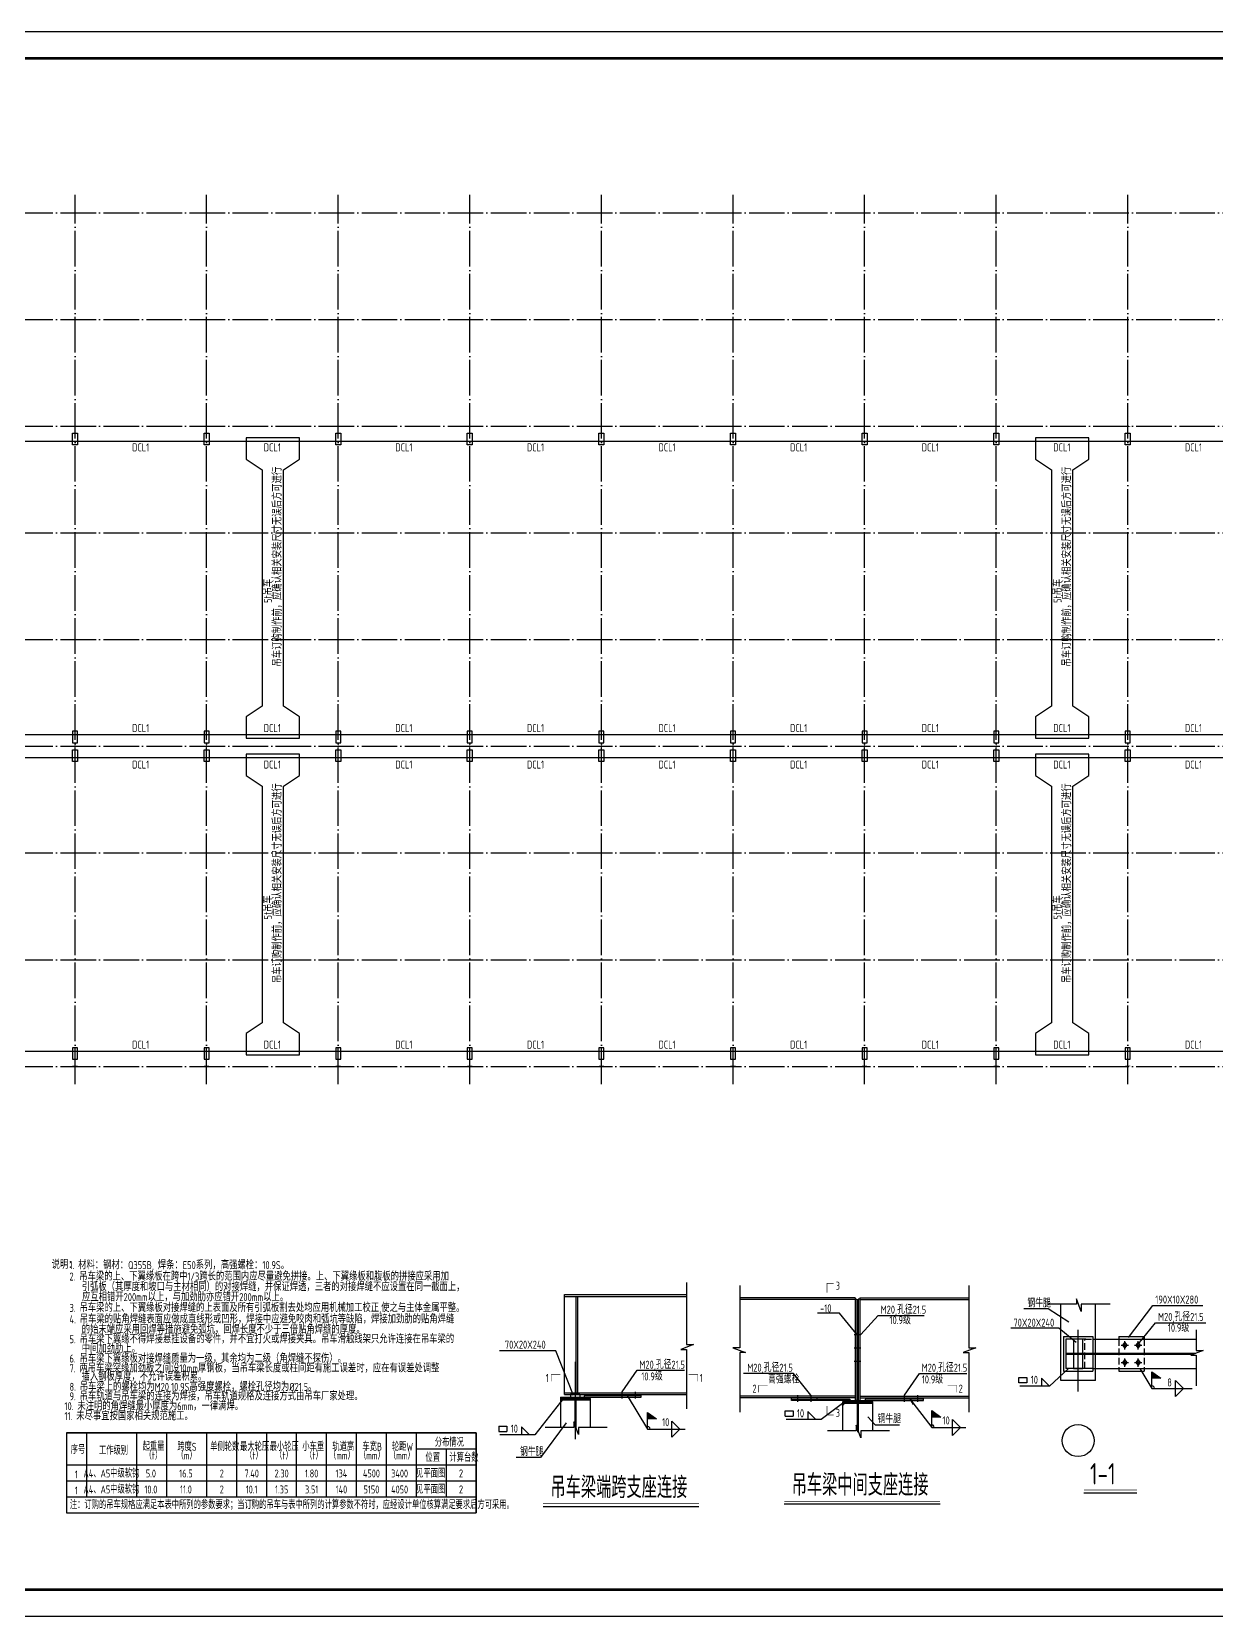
# Model space of a CAD drawing. Extents: x 8844666 to 9156203, y 1662182 to 2655606.
# Drawn here: x 9033552 to 9100167, y 2175256 to 2264356 of the extents above; entities that cross this region are included whole.
import ezdxf
from ezdxf.enums import TextEntityAlignment as Align

# ---------------------------------------------------------------- set-up
doc = ezdxf.new("R2010")
doc.units = 0
doc.header["$LTSCALE"] = 1000
doc.header["$MEASUREMENT"] = 0
for name, pattern in [('8', [38, 30, -3, 2, -3]), ('CONTINOUS', [0]), ('DASH', [0.35, 0.25, -0.1]), ('DOTE', [2.42, 2, -0.2, 0.02, -0.2])]:
    doc.linetypes.add(name, pattern=pattern)
doc.layers.get('0').update_dxf_attribs({"linetype": 'CONTINUOUS'})
for name, color, linetype in [('00-MS', 6, 'CONTINUOUS'), ('1-dcl', 4, 'CONTINUOUS'), ('ADIM', 3, 'CONTINUOUS'), ('AXIS', 3, 'CONTINUOUS'), ('AXIS_TEXT', 7, 'CONTINUOUS'), ('DCL', 6, 'CONTINUOUS'), ('DIM', 3, 'CONTINUOUS'), ('DOTE', 8, 'DOTE'), ('LAYER1', 7, 'CONTINUOUS'), ('PUB_TITLE', 4, 'CONTINUOUS'), ('TEXT', 7, 'CONTINUOUS'), ('THICK', 6, 'CONTINUOUS'), ('THIN', 7, 'CONTINUOUS'), ('柱', 2, 'CONTINUOUS'), ('标注文字', 3, 'CONTINUOUS')]:
    doc.layers.add(name, color=color, linetype=linetype)
doc.styles.add('COMPLEX', font='COMPLEX')
doc.styles.add('hztxt', font='atssdeng.shx', dxfattribs={"width": 0.7, "height": 10, "bigfont": 'atssdchn.shx'})
doc.styles.add('TSSD_REIN', font='atssdeng.shx', dxfattribs={"width": 0.7, "bigfont": 'atssdchn.shx'})

# ---------------------------------------------------------------- blocks, each defined once
blk = doc.blocks.new('3F51G35FHG5GH4')
at = {"layer": 'DIM'}
blk.add_hatch(color=256, dxfattribs=at).paths.add_polyline_path([(6304948, 1862562), (6304948, 1862513), (6305016, 1862513)])
at = {"layer": '00-MS'}
for p, q in [((6304295, 1862666), (6304519, 1862666)), ((6304295, 1862666), (6304295, 1862656)), ((6304297, 1862676), (6304517, 1862676)), ((6304297, 1862676), (6304297, 1862666)), ((6304297, 1862666), (6304517, 1862666)), ((6304442, 1862696), (6304372, 1862696)), ((6304372, 1862696), (6304372, 1862676)), ((6304442, 1862696), (6304442, 1862676)), ((6304474, 1862686), (6304474, 1862676)), ((6304902, 1862686), (6304474, 1862686)), ((6304474, 1862676), (6304902, 1862676)), ((6304517, 1862676), (6304517, 1862666)), ((6304519, 1862666), (6304519, 1862656)), ((6304712, 1862696), (6304712, 1862686)), ((6304902, 1862686), (6304902, 1862696)), ((6304902, 1862676), (6304902, 1862686)), ((6304295, 1862656), (6304519, 1862656)), ((6304295, 1862656), (6304295, 1862449)), ((6304403, 1862656), (6304403, 1862472)), ((6304411, 1862656), (6304411, 1862451)), ((6304519, 1862656), (6304519, 1862449))]:
    blk.add_line(p, q, dxfattribs=at)
at = {"layer": '1-dcl'}
for p, q in [((6304325, 1862696), (6304325, 1863446)), ((6304325, 1863446), (6305241, 1863446)), ((6304325, 1863432), (6305241, 1863432)), ((6304412, 1863432), (6304412, 1862696)), ((6304424, 1863446), (6305241, 1863446)), ((6304424, 1863432), (6304424, 1862696)), ((6304412, 1863201), (6304412, 1862941)), ((6304325, 1862708), (6305241, 1862708)), ((6304325, 1862696), (6305241, 1862696))]:
    blk.add_line(p, q, dxfattribs=at)
at = {"layer": 'AXIS'}
blk.add_line((6304407, 1862941), (6304407, 1862362), dxfattribs=at)
at = {"layer": 'DIM'}
for p, q in [((6304262, 1863025), (6303839, 1863025)), ((6304393, 1862690), (6304262, 1863025)), ((6304759, 1862716), (6304870, 1862878)), ((6304870, 1862878), (6305226, 1862878)), ((6304324, 1862673), (6304104, 1862393)), ((6304324, 1862673), (6304293, 1862634)), ((6304797, 1862689), (6304824, 1862645)), ((6304797, 1862689), (6304948, 1862436)), ((6304948, 1862562), (6305016, 1862513)), ((6304948, 1862436), (6304948, 1862562)), ((6303835, 1862458), (6303895, 1862458)), ((6303835, 1862458), (6303835, 1862418)), ((6303895, 1862458), (6303895, 1862418)), ((6304004, 1862453), (6304004, 1862393)), ((6304064, 1862393), (6304004, 1862453)), ((6304338, 1862484), (6304146, 1862224)), ((6305016, 1862513), (6304948, 1862513)), ((6304948, 1862436), (6305232, 1862436)), ((6305132, 1862376), (6305132, 1862496)), ((6305132, 1862496), (6305192, 1862436)), ((6305192, 1862436), (6305132, 1862376)), ((6303835, 1862418), (6303895, 1862418)), ((6304104, 1862393), (6303842, 1862393)), ((6304146, 1862224), (6303965, 1862224))]:
    blk.add_line(p, q, dxfattribs=at)
blk.add_ellipse((6304948, 1862436), major_axis=(19.4, 0.2), ratio=1, start_param=-0.010916, end_param=2.098629, dxfattribs=at)
at = {"layer": 'LAYER1', "color": 3}
for p, q in [((6305241, 1863537), (6305241, 1863071)), ((6305294, 1863071), (6305199, 1863035)), ((6305199, 1863035), (6305241, 1863035)), ((6305241, 1863071), (6305294, 1863071)), ((6305241, 1863035), (6305241, 1862589)), ((6304396, 1862449), (6304182, 1862449)), ((6304396, 1862491), (6304396, 1862449)), ((6304432, 1862396), (6304396, 1862491)), ((6304432, 1862449), (6304432, 1862396)), ((6304647, 1862449), (6304432, 1862449))]:
    blk.add_line(p, q, dxfattribs=at)
at = {"layer": 'TEXT', "color": 3}
blk.add_line((6304165, 1861858), (6305334, 1861858), dxfattribs=at)
at = {"layer": 'TEXT', "color": 3, "const_width": 5}
blk.add_lwpolyline([(6304165, 1861878), (6305334, 1861878)], dxfattribs=at)
at = {"layer": 'THICK', "linetype": 'Continuous'}
for p, q in [((6304757, 1862716), (6304757, 1862666)), ((6304857, 1862716), (6304857, 1862666))]:
    blk.add_line(p, q, dxfattribs=at)
at = {"layer": 'THIN', "color": 6, "const_width": 4}
for points in [[(6304226, 1862794), (6304226, 1862845), (6304295, 1862845)], [(6305326, 1862794), (6305326, 1862845), (6305257, 1862845)]]:
    blk.add_lwpolyline(points, dxfattribs=at)
at = {"layer": 'TEXT', "style": 'hztxt', "width": 0.75}
for s, height, p in [('70X20X240', 60, (6303879, 1863040)), ('M20,孔径21.5', 60, (6304888, 1862890)), ('10.9级', 60, (6304902, 1862802)), ('钢牛腿', 60, (6303993, 1862236)), ('吊车梁端跨支座连接', 160, (6304221, 1861920))]:
    blk.add_text(s, height=height, dxfattribs=at).set_placement(p)
for p in [(6304197, 1862820), (6305351, 1862820)]:
    blk.add_text('1', height=60, dxfattribs=at).set_placement(p, align=Align.MIDDLE)
for p in [(6303977, 1862440), (6305112, 1862489)]:
    blk.add_text('10', height=60, dxfattribs=at).set_placement(p, align=Align.MIDDLE_RIGHT)
blk = doc.blocks.new('_AXISO')
blk.add_circle((0, 0), 0.5)
at = {"layer": 'AXIS_TEXT', "style": 'COMPLEX', "width": 1.041667}
blk.add_attdef('A', text='', height=0.56, dxfattribs=at).set_placement((-0.25, -0.28), (0.25, -0.28), align=Align.FIT)
blk = doc.blocks.new('A$C59744BDE')
at = {"layer": 'ADIM', "linetype": 'ByBlock'}
for p, q in [((0.75, 1.95), (0, 0.97)), ((0, 0.97), (0.75, 0)), ((1.5, 0.97), (0.75, 1.95)), ((0.75, 0), (1.5, 0.97))]:
    blk.add_line(p, q, dxfattribs=at)
blk = doc.blocks.new('5D5FF5G5FG4')
at = {"layer": 'DIM'}
blk.add_hatch(color=256, dxfattribs=at).paths.add_polyline_path([(6307558, 1862893), (6307558, 1862844), (6307626, 1862844)])
for p, q in [((6307327, 1863093), (6307383, 1863093)), ((6307355, 1863061), (6307355, 1863123)), ((6307427, 1863093), (6307483, 1863093)), ((6307455, 1863061), (6307455, 1863123)), ((6307327, 1862963), (6307383, 1862963)), ((6307355, 1862931), (6307355, 1862993)), ((6307427, 1862963), (6307483, 1862963)), ((6307455, 1862931), (6307455, 1862993))]:
    blk.add_line(p, q)
at = {"layer": '00-MS'}
for p, q in [((6306875, 1862828), (6306875, 1863399)), ((6307135, 1862828), (6307135, 1863399)), ((6306895, 1863158), (6306895, 1862898)), ((6306895, 1863158), (6307115, 1863158)), ((6307115, 1863158), (6307115, 1862898)), ((6307310, 1863158), (6307500, 1863158)), ((6307310, 1863158), (6307310, 1863138)), ((6307500, 1863158), (6307500, 1863138)), ((6307062, 1863138), (6306913, 1863138)), ((6306913, 1863138), (6306913, 1862918)), ((6306913, 1863032), (6307887, 1863032)), ((6306913, 1863024), (6307866, 1863024)), ((6307040, 1863138), (6306970, 1863138)), ((6306970, 1863138), (6306970, 1862918)), ((6307040, 1862918), (6307040, 1863138)), ((6307115, 1863138), (6307891, 1863138)), ((6307062, 1862918), (6306913, 1862918)), ((6306970, 1862918), (6307040, 1862918)), ((6307115, 1862918), (6307891, 1862918)), ((6307310, 1862918), (6307310, 1862898)), ((6307500, 1862918), (6307500, 1862898)), ((6307135, 1862828), (6306875, 1862828)), ((6306895, 1862898), (6307115, 1862898)), ((6307310, 1862898), (6307500, 1862898))]:
    blk.add_line(p, q, dxfattribs=at)
at = {"layer": '00-MS', "linetype": 'DASH', "ltscale": 0.2}
for p, q in [((6307055, 1863138), (6307115, 1863138)), ((6307055, 1862918), (6307055, 1863138)), ((6307310, 1863138), (6307310, 1862918)), ((6307500, 1863138), (6307500, 1862918)), ((6307115, 1862918), (6307055, 1862918))]:
    blk.add_line(p, q, dxfattribs=at)
at = {"layer": 'DIM'}
for p, q in [((6307382, 1863149), (6307566, 1863391)), ((6307566, 1863391), (6307941, 1863391)), ((6306781, 1863364), (6306597, 1863364)), ((6306935, 1863264), (6306781, 1863364)), ((6307456, 1863099), (6307586, 1863261)), ((6307586, 1863261), (6307962, 1863261)), ((6306860, 1863219), (6306500, 1863219)), ((6306990, 1863113), (6306860, 1863219)), ((6307005, 1862746), (6307005, 1863207)), ((6306934, 1862917), (6306790, 1862786)), ((6306934, 1862917), (6306883, 1862871)), ((6307469, 1862917), (6307558, 1862768)), ((6307469, 1862917), (6307495, 1862873)), ((6306561, 1862850), (6306621, 1862850)), ((6306561, 1862811), (6306561, 1862850)), ((6306621, 1862811), (6306561, 1862811)), ((6306790, 1862786), (6306568, 1862786)), ((6306621, 1862850), (6306621, 1862811)), ((6306790, 1862786), (6306730, 1862846)), ((6306730, 1862846), (6306730, 1862786)), ((6307558, 1862893), (6307626, 1862844)), ((6307558, 1862768), (6307558, 1862893)), ((6307626, 1862844), (6307558, 1862844)), ((6307736, 1862828), (6307796, 1862768)), ((6307736, 1862708), (6307736, 1862828)), ((6307558, 1862768), (6307860, 1862768)), ((6307796, 1862768), (6307736, 1862708))]:
    blk.add_line(p, q, dxfattribs=at)
blk.add_ellipse((6307558, 1862768), major_axis=(19.4, 0), ratio=1, start_param=-0.001172, end_param=2.108374, dxfattribs=at)
at = {"layer": 'LAYER1', "color": 3}
for p, q in [((6306994, 1863399), (6306779, 1863399)), ((6306994, 1863441), (6306994, 1863399)), ((6307029, 1863346), (6306994, 1863441)), ((6307029, 1863399), (6307029, 1863346)), ((6307245, 1863399), (6307029, 1863399)), ((6307891, 1863208), (6307891, 1863053)), ((6307944, 1863053), (6307850, 1863018)), ((6307891, 1863053), (6307944, 1863053)), ((6307850, 1863018), (6307891, 1863018)), ((6307891, 1863018), (6307891, 1862787))]:
    blk.add_line(p, q, dxfattribs=at)
at = {"layer": 'TEXT', "color": 3}
blk.add_line((6307049, 1861986), (6307446, 1861986), dxfattribs=at)
at = {"layer": 'TEXT', "color": 3, "const_width": 5}
blk.add_lwpolyline([(6307049, 1862006), (6307446, 1862006)], dxfattribs=at)
at = {"extrusion": (0, 0, -1), "xscale": 19.99799690581858, "yscale": 19.99799689673819, "zscale": -19.99799689905346}
for p in [(-6307370, 1863073), (-6307470, 1863073), (-6307370, 1862943), (-6307470, 1862943)]:
    blk.add_blockref('A$C59744BDE', p, dxfattribs=at)
at = {"layer": 'AXIS', "xscale": 239.9759628726169, "yscale": 239.9759627610911, "zscale": 239.9759627886415}
blk.add_blockref('_AXISO', (6307005, 1862377), dxfattribs=at)
at = {"layer": 'TEXT', "style": 'hztxt', "width": 0.75}
for s, height, p in [('钢牛腿', 60, (6306625, 1863376)), ('190X10X280', 60, (6307584, 1863404)), ('70X20X240', 60, (6306520, 1863231)), ('M20,孔径21.5', 60, (6307605, 1863274)), ('10.9级', 60, (6307678, 1863193)), ('1-1', 160, (6307094, 1862048))]:
    blk.add_text(s, height=height, dxfattribs=at).set_placement(p)
for s, p in [('10', (6306704, 1862833)), ('8', (6307708, 1862813))]:
    blk.add_text(s, height=60, dxfattribs=at).set_placement(p, align=Align.MIDDLE_RIGHT)
blk = doc.blocks.new('321F534G54H')
at = {"layer": 'DIM'}
blk.add_hatch(color=256, dxfattribs=at).paths.add_polyline_path([(6310421, 1862415), (6310421, 1862366), (6310489, 1862366)])
at = {"layer": '00-MS'}
for p, q in [((6309370, 1862502), (6309370, 1862512)), ((6309370, 1862492), (6309370, 1862502)), ((6309370, 1862502), (6309808, 1862502)), ((6309808, 1862492), (6309370, 1862492)), ((6309560, 1862512), (6309560, 1862502)), ((6309753, 1862482), (6309753, 1862472)), ((6309753, 1862482), (6309977, 1862482)), ((6309753, 1862472), (6309753, 1862265)), ((6309753, 1862472), (6309977, 1862472)), ((6309755, 1862492), (6309755, 1862482)), ((6309755, 1862492), (6309975, 1862492)), ((6309755, 1862482), (6309975, 1862482)), ((6309808, 1862502), (6309808, 1862492)), ((6309861, 1862472), (6309861, 1862289)), ((6309869, 1862472), (6309869, 1862267)), ((6309922, 1862502), (6309922, 1862492)), ((6310360, 1862502), (6309922, 1862502)), ((6309922, 1862492), (6310360, 1862492)), ((6309975, 1862492), (6309975, 1862482)), ((6309977, 1862482), (6309977, 1862472)), ((6309977, 1862472), (6309977, 1862265)), ((6310170, 1862512), (6310170, 1862502)), ((6310360, 1862502), (6310360, 1862512)), ((6310360, 1862492), (6310360, 1862502))]:
    blk.add_line(p, q, dxfattribs=at)
at = {"layer": '1-dcl'}
for p, q in [((6309848, 1863262), (6308983, 1863262)), ((6309848, 1863262), (6309231, 1863262)), ((6309848, 1863262), (6309848, 1863248)), ((6309882, 1863262), (6310698, 1863262)), ((6309882, 1863262), (6309882, 1863248)), ((6309882, 1863262), (6310698, 1863262)), ((6309848, 1863248), (6308983, 1863248)), ((6309848, 1863252), (6309860, 1863252)), ((6309848, 1863248), (6309848, 1862492)), ((6309860, 1863252), (6309860, 1862492)), ((6309870, 1863252), (6309870, 1862492)), ((6309882, 1863252), (6309870, 1863252)), ((6309882, 1863248), (6309882, 1862492)), ((6309882, 1863248), (6310698, 1863248)), ((6309870, 1863037), (6309860, 1863037)), ((6309870, 1863037), (6309870, 1862737)), ((6309870, 1862737), (6309860, 1862737)), ((6309848, 1862524), (6308983, 1862524)), ((6309848, 1862512), (6308983, 1862512)), ((6309860, 1862492), (6309848, 1862492)), ((6309870, 1862492), (6309882, 1862492)), ((6309882, 1862524), (6310698, 1862524)), ((6309882, 1862512), (6310698, 1862512))]:
    blk.add_line(p, q, dxfattribs=at)
at = {"layer": 'AXIS'}
blk.add_line((6309865, 1862737), (6309865, 1862255), dxfattribs=at)
at = {"layer": 'DIM'}
for p, q in [((6309729, 1863145), (6309565, 1863145)), ((6309865, 1862982), (6309729, 1863145)), ((6309890, 1862987), (6310020, 1863129)), ((6310020, 1863129), (6310363, 1863129)), ((6309385, 1862694), (6309009, 1862694)), ((6309515, 1862532), (6309385, 1862694)), ((6310216, 1862532), (6310328, 1862694)), ((6310328, 1862694), (6310683, 1862694)), ((6309781, 1862490), (6309591, 1862348)), ((6309781, 1862490), (6309750, 1862450)), ((6310255, 1862505), (6310421, 1862289)), ((6310255, 1862505), (6310281, 1862461)), ((6309322, 1862413), (6309382, 1862413)), ((6309322, 1862373), (6309322, 1862413)), ((6309322, 1862373), (6309382, 1862373)), ((6309591, 1862348), (6309329, 1862348)), ((6309382, 1862413), (6309382, 1862373)), ((6309551, 1862348), (6309491, 1862408)), ((6309491, 1862408), (6309491, 1862348)), ((6309941, 1862368), (6309998, 1862309)), ((6309998, 1862309), (6310179, 1862309)), ((6310421, 1862289), (6310421, 1862415)), ((6310421, 1862415), (6310489, 1862366)), ((6310489, 1862366), (6310421, 1862366)), ((6310576, 1862349), (6310636, 1862289)), ((6310576, 1862229), (6310576, 1862349)), ((6310421, 1862289), (6310676, 1862289)), ((6310636, 1862289), (6310576, 1862229))]:
    blk.add_line(p, q, dxfattribs=at)
blk.add_ellipse((6310421, 1862289), major_axis=(-19.4, 0.2), ratio=1, start_param=3.150412, end_param=5.259958, dxfattribs=at)
at = {"layer": 'LAYER1', "color": 3}
for p, q in [((6308983, 1863353), (6308983, 1862887)), ((6310698, 1863353), (6310698, 1862887)), ((6308929, 1862887), (6309024, 1862852)), ((6308983, 1862887), (6308929, 1862887)), ((6308983, 1862852), (6308983, 1862405)), ((6309024, 1862852), (6308983, 1862852)), ((6310752, 1862887), (6310657, 1862852)), ((6310657, 1862852), (6310698, 1862852)), ((6310698, 1862887), (6310752, 1862887)), ((6310698, 1862852), (6310698, 1862405)), ((6309854, 1862265), (6309639, 1862265)), ((6309854, 1862307), (6309854, 1862265)), ((6309890, 1862212), (6309854, 1862307)), ((6309890, 1862265), (6309890, 1862212)), ((6310105, 1862265), (6309890, 1862265))]:
    blk.add_line(p, q, dxfattribs=at)
at = {"layer": 'TEXT', "color": 3}
blk.add_line((6309315, 1861716), (6310484, 1861716), dxfattribs=at)
at = {"layer": 'TEXT', "color": 3, "const_width": 5}
blk.add_lwpolyline([(6309315, 1861736), (6310484, 1861736)], dxfattribs=at)
at = {"layer": 'THICK', "linetype": 'Continuous'}
for p, q in [((6309840, 1862987), (6309890, 1862987)), ((6309840, 1862887), (6309890, 1862887)), ((6309840, 1862787), (6309890, 1862787)), ((6309415, 1862532), (6309415, 1862482)), ((6309515, 1862532), (6309515, 1862482)), ((6310215, 1862532), (6310215, 1862482)), ((6310315, 1862532), (6310315, 1862482))]:
    blk.add_line(p, q, dxfattribs=at)
at = {"layer": 'THIN', "color": 6, "const_width": 4}
for points in [[(6309685, 1863369), (6309635, 1863369), (6309635, 1863300)], [(6309121, 1862553), (6309121, 1862604), (6309190, 1862604)], [(6310609, 1862553), (6310609, 1862604), (6310540, 1862604)], [(6309685, 1862382), (6309635, 1862382), (6309635, 1862451)]]:
    blk.add_lwpolyline(points, dxfattribs=at)
at = {"layer": 'TEXT', "style": 'hztxt', "width": 0.75}
for s, p in [('3', (6309717, 1863352)), ('2', (6309092, 1862580)), ('3', (6309717, 1862399))]:
    blk.add_text(s, height=60, dxfattribs=at).set_placement(p, align=Align.MIDDLE)
for s, height, p in [('-10', 60, (6309584, 1863152)), ('M20,孔径21.5', 60, (6310038, 1863142)), ('10.9级', 60, (6310104, 1863064)), ('M20,孔径21.5', 60, (6309038, 1862707)), ('高强螺栓', 60, (6309194, 1862620)), ('10.9级', 60, (6310346, 1862619)), ('M20,孔径21.5', 60, (6310346, 1862707)), ('钢牛腿', 60, (6310015, 1862322)), ('吊车梁中间支座连接', 160, (6309371, 1861778))]:
    blk.add_text(s, height=height, dxfattribs=at).set_placement(p)
blk.add_text('2', height=60, rotation=360, dxfattribs=at).set_placement((6310638, 1862580), align=Align.MIDDLE)
for p in [(6309464, 1862395), (6310556, 1862342)]:
    blk.add_text('10', height=60, dxfattribs=at).set_placement(p, align=Align.MIDDLE_RIGHT)

msp = doc.modelspace()

# ---------------------------------------------------------------- hatches: boundary and pattern name
at = {"layer": '柱'}
for points in [[(9036129.3, 2241777.3), (9035849.3, 2241777.3), (9035849.3, 2241809.3), (9035977.3, 2241809.3), (9035977.3, 2242145.3), (9035849.3, 2242145.3), (9035849.3, 2242177.3), (9036129.3, 2242177.3), (9036129.3, 2242145.3), (9036001.3, 2242145.3), (9036001.3, 2241809.3), (9036129.3, 2241809.3)], [(9043529.3, 2241777.3), (9043249.3, 2241777.3), (9043249.3, 2241809.3), (9043377.3, 2241809.3), (9043377.3, 2242145.3), (9043249.3, 2242145.3), (9043249.3, 2242177.3), (9043529.3, 2242177.3), (9043529.3, 2242145.3), (9043401.3, 2242145.3), (9043401.3, 2241809.3), (9043529.3, 2241809.3)], [(9050929.3, 2241777.3), (9050649.3, 2241777.3), (9050649.3, 2241809.3), (9050777.3, 2241809.3), (9050777.3, 2242145.3), (9050649.3, 2242145.3), (9050649.3, 2242177.3), (9050929.3, 2242177.3), (9050929.3, 2242145.3), (9050801.3, 2242145.3), (9050801.3, 2241809.3), (9050929.3, 2241809.3)], [(9058329.3, 2241777.3), (9058049.3, 2241777.3), (9058049.3, 2241809.3), (9058177.3, 2241809.3), (9058177.3, 2242145.3), (9058049.3, 2242145.3), (9058049.3, 2242177.3), (9058329.3, 2242177.3), (9058329.3, 2242145.3), (9058201.3, 2242145.3), (9058201.3, 2241809.3), (9058329.3, 2241809.3)], [(9065729.3, 2241777.3), (9065449.3, 2241777.3), (9065449.3, 2241809.3), (9065577.3, 2241809.3), (9065577.3, 2242145.3), (9065449.3, 2242145.3), (9065449.3, 2242177.3), (9065729.3, 2242177.3), (9065729.3, 2242145.3), (9065601.3, 2242145.3), (9065601.3, 2241809.3), (9065729.3, 2241809.3)], [(9073129.3, 2241777.3), (9072849.3, 2241777.3), (9072849.3, 2241809.3), (9072977.3, 2241809.3), (9072977.3, 2242145.3), (9072849.3, 2242145.3), (9072849.3, 2242177.3), (9073129.3, 2242177.3), (9073129.3, 2242145.3), (9073001.3, 2242145.3), (9073001.3, 2241809.3), (9073129.3, 2241809.3)], [(9080529.3, 2241777.3), (9080249.3, 2241777.3), (9080249.3, 2241809.3), (9080377.3, 2241809.3), (9080377.3, 2242145.3), (9080249.3, 2242145.3), (9080249.3, 2242177.3), (9080529.3, 2242177.3), (9080529.3, 2242145.3), (9080401.3, 2242145.3), (9080401.3, 2241809.3), (9080529.3, 2241809.3)], [(9087929.3, 2241777.3), (9087649.3, 2241777.3), (9087649.3, 2241809.3), (9087777.3, 2241809.3), (9087777.3, 2242145.3), (9087649.3, 2242145.3), (9087649.3, 2242177.3), (9087929.3, 2242177.3), (9087929.3, 2242145.3), (9087801.3, 2242145.3), (9087801.3, 2241809.3), (9087929.3, 2241809.3)], [(9095329.3, 2241777.3), (9095049.3, 2241777.3), (9095049.3, 2241809.3), (9095177.3, 2241809.3), (9095177.3, 2242145.3), (9095049.3, 2242145.3), (9095049.3, 2242177.3), (9095329.3, 2242177.3), (9095329.3, 2242145.3), (9095201.3, 2242145.3), (9095201.3, 2241809.3), (9095329.3, 2241809.3)], [(9036129.3, 2223977.3), (9035849.3, 2223977.3), (9035849.3, 2224009.3), (9035977.3, 2224009.3), (9035977.3, 2224345.3), (9035849.3, 2224345.3), (9035849.3, 2224377.3), (9036129.3, 2224377.3), (9036129.3, 2224345.3), (9036001.3, 2224345.3), (9036001.3, 2224009.3), (9036129.3, 2224009.3)], [(9043529.3, 2223977.3), (9043249.3, 2223977.3), (9043249.3, 2224009.3), (9043377.3, 2224009.3), (9043377.3, 2224345.3), (9043249.3, 2224345.3), (9043249.3, 2224377.3), (9043529.3, 2224377.3), (9043529.3, 2224345.3), (9043401.3, 2224345.3), (9043401.3, 2224009.3), (9043529.3, 2224009.3)], [(9050929.3, 2223977.3), (9050649.3, 2223977.3), (9050649.3, 2224009.3), (9050777.3, 2224009.3), (9050777.3, 2224345.3), (9050649.3, 2224345.3), (9050649.3, 2224377.3), (9050929.3, 2224377.3), (9050929.3, 2224345.3), (9050801.3, 2224345.3), (9050801.3, 2224009.3), (9050929.3, 2224009.3)], [(9058329.3, 2223977.3), (9058049.3, 2223977.3), (9058049.3, 2224009.3), (9058177.3, 2224009.3), (9058177.3, 2224345.3), (9058049.3, 2224345.3), (9058049.3, 2224377.3), (9058329.3, 2224377.3), (9058329.3, 2224345.3), (9058201.3, 2224345.3), (9058201.3, 2224009.3), (9058329.3, 2224009.3)], [(9065729.3, 2223977.3), (9065449.3, 2223977.3), (9065449.3, 2224009.3), (9065577.3, 2224009.3), (9065577.3, 2224345.3), (9065449.3, 2224345.3), (9065449.3, 2224377.3), (9065729.3, 2224377.3), (9065729.3, 2224345.3), (9065601.3, 2224345.3), (9065601.3, 2224009.3), (9065729.3, 2224009.3)], [(9073129.3, 2223977.3), (9072849.3, 2223977.3), (9072849.3, 2224009.3), (9072977.3, 2224009.3), (9072977.3, 2224345.3), (9072849.3, 2224345.3), (9072849.3, 2224377.3), (9073129.3, 2224377.3), (9073129.3, 2224345.3), (9073001.3, 2224345.3), (9073001.3, 2224009.3), (9073129.3, 2224009.3)], [(9080529.3, 2223977.3), (9080249.3, 2223977.3), (9080249.3, 2224009.3), (9080377.3, 2224009.3), (9080377.3, 2224345.3), (9080249.3, 2224345.3), (9080249.3, 2224377.3), (9080529.3, 2224377.3), (9080529.3, 2224345.3), (9080401.3, 2224345.3), (9080401.3, 2224009.3), (9080529.3, 2224009.3)], [(9087929.3, 2223977.3), (9087649.3, 2223977.3), (9087649.3, 2224009.3), (9087777.3, 2224009.3), (9087777.3, 2224345.3), (9087649.3, 2224345.3), (9087649.3, 2224377.3), (9087929.3, 2224377.3), (9087929.3, 2224345.3), (9087801.3, 2224345.3), (9087801.3, 2224009.3), (9087929.3, 2224009.3)], [(9095329.3, 2223977.3), (9095049.3, 2223977.3), (9095049.3, 2224009.3), (9095177.3, 2224009.3), (9095177.3, 2224345.3), (9095049.3, 2224345.3), (9095049.3, 2224377.3), (9095329.3, 2224377.3), (9095329.3, 2224345.3), (9095201.3, 2224345.3), (9095201.3, 2224009.3), (9095329.3, 2224009.3)], [(9036129.3, 2206177.3), (9035849.3, 2206177.3), (9035849.3, 2206209.3), (9035977.3, 2206209.3), (9035977.3, 2206545.3), (9035849.3, 2206545.3), (9035849.3, 2206577.3), (9036129.3, 2206577.3), (9036129.3, 2206545.3), (9036001.3, 2206545.3), (9036001.3, 2206209.3), (9036129.3, 2206209.3)], [(9043529.3, 2206177.3), (9043249.3, 2206177.3), (9043249.3, 2206209.3), (9043377.3, 2206209.3), (9043377.3, 2206545.3), (9043249.3, 2206545.3), (9043249.3, 2206577.3), (9043529.3, 2206577.3), (9043529.3, 2206545.3), (9043401.3, 2206545.3), (9043401.3, 2206209.3), (9043529.3, 2206209.3)], [(9050929.3, 2206177.3), (9050649.3, 2206177.3), (9050649.3, 2206209.3), (9050777.3, 2206209.3), (9050777.3, 2206545.3), (9050649.3, 2206545.3), (9050649.3, 2206577.3), (9050929.3, 2206577.3), (9050929.3, 2206545.3), (9050801.3, 2206545.3), (9050801.3, 2206209.3), (9050929.3, 2206209.3)], [(9058329.3, 2206177.3), (9058049.3, 2206177.3), (9058049.3, 2206209.3), (9058177.3, 2206209.3), (9058177.3, 2206545.3), (9058049.3, 2206545.3), (9058049.3, 2206577.3), (9058329.3, 2206577.3), (9058329.3, 2206545.3), (9058201.3, 2206545.3), (9058201.3, 2206209.3), (9058329.3, 2206209.3)], [(9065729.3, 2206177.3), (9065449.3, 2206177.3), (9065449.3, 2206209.3), (9065577.3, 2206209.3), (9065577.3, 2206545.3), (9065449.3, 2206545.3), (9065449.3, 2206577.3), (9065729.3, 2206577.3), (9065729.3, 2206545.3), (9065601.3, 2206545.3), (9065601.3, 2206209.3), (9065729.3, 2206209.3)], [(9073129.3, 2206177.3), (9072849.3, 2206177.3), (9072849.3, 2206209.3), (9072977.3, 2206209.3), (9072977.3, 2206545.3), (9072849.3, 2206545.3), (9072849.3, 2206577.3), (9073129.3, 2206577.3), (9073129.3, 2206545.3), (9073001.3, 2206545.3), (9073001.3, 2206209.3), (9073129.3, 2206209.3)], [(9080529.3, 2206177.3), (9080249.3, 2206177.3), (9080249.3, 2206209.3), (9080377.3, 2206209.3), (9080377.3, 2206545.3), (9080249.3, 2206545.3), (9080249.3, 2206577.3), (9080529.3, 2206577.3), (9080529.3, 2206545.3), (9080401.3, 2206545.3), (9080401.3, 2206209.3), (9080529.3, 2206209.3)], [(9087929.3, 2206177.3), (9087649.3, 2206177.3), (9087649.3, 2206209.3), (9087777.3, 2206209.3), (9087777.3, 2206545.3), (9087649.3, 2206545.3), (9087649.3, 2206577.3), (9087929.3, 2206577.3), (9087929.3, 2206545.3), (9087801.3, 2206545.3), (9087801.3, 2206209.3), (9087929.3, 2206209.3)], [(9095329.3, 2206177.3), (9095049.3, 2206177.3), (9095049.3, 2206209.3), (9095177.3, 2206209.3), (9095177.3, 2206545.3), (9095049.3, 2206545.3), (9095049.3, 2206577.3), (9095329.3, 2206577.3), (9095329.3, 2206545.3), (9095201.3, 2206545.3), (9095201.3, 2206209.3), (9095329.3, 2206209.3)]]:
    msp.add_hatch(color=2, dxfattribs=at).paths.add_polyline_path(points)

# ---------------------------------------------------------------- linework, layer by layer
at = {"layer": 'DCL', "ltscale": 0.05}
for points in [[(9035849.3, 2241777.3), (9036129.3, 2241777.3), (9036129.3, 2241127.3), (9035849.3, 2241127.3)], [(9043249.3, 2241777.3), (9043529.3, 2241777.3), (9043529.3, 2241127.3), (9043249.3, 2241127.3)], [(9050649.3, 2241777.3), (9050929.3, 2241777.3), (9050929.3, 2241127.3), (9050649.3, 2241127.3)], [(9058049.3, 2241777.3), (9058329.3, 2241777.3), (9058329.3, 2241127.3), (9058049.3, 2241127.3)], [(9065449.3, 2241777.3), (9065729.3, 2241777.3), (9065729.3, 2241127.3), (9065449.3, 2241127.3)], [(9072849.3, 2241777.3), (9073129.3, 2241777.3), (9073129.3, 2241127.3), (9072849.3, 2241127.3)], [(9080249.3, 2241777.3), (9080529.3, 2241777.3), (9080529.3, 2241127.3), (9080249.3, 2241127.3)], [(9087649.3, 2241777.3), (9087929.3, 2241777.3), (9087929.3, 2241127.3), (9087649.3, 2241127.3)], [(9095049.3, 2241777.3), (9095329.3, 2241777.3), (9095329.3, 2241127.3), (9095049.3, 2241127.3)], [(9047706.4, 2239727.3), (9048606.5, 2240327.3), (9048606.5, 2241527.3), (9045606.4, 2241527.3), (9045606.4, 2240327.3), (9046506.4, 2239727.3), (9046506.4, 2226427.3), (9045606.4, 2225827.3), (9045606.4, 2224627.3), (9048606.5, 2224627.3), (9048606.5, 2225827.3), (9047706.4, 2226427.3)], [(9092106.4, 2239727.3), (9093006.5, 2240327.3), (9093006.5, 2241527.3), (9090006.4, 2241527.3), (9090006.4, 2240327.3), (9090906.4, 2239727.3), (9090906.4, 2226427.3), (9090006.4, 2225827.3), (9090006.4, 2224627.3), (9093006.5, 2224627.3), (9093006.5, 2225827.3), (9092106.4, 2226427.3)], [(9035849.3, 2224377.3), (9036129.3, 2224377.3), (9036129.3, 2225027.3), (9035849.3, 2225027.3)], [(9043249.3, 2224377.3), (9043529.3, 2224377.3), (9043529.3, 2225027.3), (9043249.3, 2225027.3)], [(9050649.3, 2224377.3), (9050929.3, 2224377.3), (9050929.3, 2225027.3), (9050649.3, 2225027.3)], [(9058049.3, 2224377.3), (9058329.3, 2224377.3), (9058329.3, 2225027.3), (9058049.3, 2225027.3)], [(9065449.3, 2224377.3), (9065729.3, 2224377.3), (9065729.3, 2225027.3), (9065449.3, 2225027.3)], [(9072849.3, 2224377.3), (9073129.3, 2224377.3), (9073129.3, 2225027.3), (9072849.3, 2225027.3)], [(9080249.3, 2224377.3), (9080529.3, 2224377.3), (9080529.3, 2225027.3), (9080249.3, 2225027.3)], [(9087649.3, 2224377.3), (9087929.3, 2224377.3), (9087929.3, 2225027.3), (9087649.3, 2225027.3)], [(9095049.3, 2224377.3), (9095329.3, 2224377.3), (9095329.3, 2225027.3), (9095049.3, 2225027.3)], [(9035849.3, 2223977.3), (9036129.3, 2223977.3), (9036129.3, 2223327.3), (9035849.3, 2223327.3)], [(9043249.3, 2223977.3), (9043529.3, 2223977.3), (9043529.3, 2223327.3), (9043249.3, 2223327.3)], [(9050649.3, 2223977.3), (9050929.3, 2223977.3), (9050929.3, 2223327.3), (9050649.3, 2223327.3)], [(9058049.3, 2223977.3), (9058329.3, 2223977.3), (9058329.3, 2223327.3), (9058049.3, 2223327.3)], [(9065449.3, 2223977.3), (9065729.3, 2223977.3), (9065729.3, 2223327.3), (9065449.3, 2223327.3)], [(9072849.3, 2223977.3), (9073129.3, 2223977.3), (9073129.3, 2223327.3), (9072849.3, 2223327.3)], [(9080249.3, 2223977.3), (9080529.3, 2223977.3), (9080529.3, 2223327.3), (9080249.3, 2223327.3)], [(9087649.3, 2223977.3), (9087929.3, 2223977.3), (9087929.3, 2223327.3), (9087649.3, 2223327.3)], [(9095049.3, 2223977.3), (9095329.3, 2223977.3), (9095329.3, 2223327.3), (9095049.3, 2223327.3)], [(9047706.4, 2221927.3), (9048606.5, 2222527.3), (9048606.5, 2223727.3), (9045606.4, 2223727.3), (9045606.4, 2222527.3), (9046506.4, 2221927.3), (9046506.4, 2208627.3), (9045606.4, 2208027.3), (9045606.4, 2206827.3), (9048606.5, 2206827.3), (9048606.5, 2208027.3), (9047706.4, 2208627.3)], [(9092106.4, 2221927.3), (9093006.5, 2222527.3), (9093006.5, 2223727.3), (9090006.4, 2223727.3), (9090006.4, 2222527.3), (9090906.4, 2221927.3), (9090906.4, 2208627.3), (9090006.4, 2208027.3), (9090006.4, 2206827.3), (9093006.5, 2206827.3), (9093006.5, 2208027.3), (9092106.4, 2208627.3)], [(9035849.3, 2206577.3), (9036129.3, 2206577.3), (9036129.3, 2207227.3), (9035849.3, 2207227.3)], [(9043249.3, 2206577.3), (9043529.3, 2206577.3), (9043529.3, 2207227.3), (9043249.3, 2207227.3)], [(9050649.3, 2206577.3), (9050929.3, 2206577.3), (9050929.3, 2207227.3), (9050649.3, 2207227.3)], [(9058049.3, 2206577.3), (9058329.3, 2206577.3), (9058329.3, 2207227.3), (9058049.3, 2207227.3)], [(9065449.3, 2206577.3), (9065729.3, 2206577.3), (9065729.3, 2207227.3), (9065449.3, 2207227.3)], [(9072849.3, 2206577.3), (9073129.3, 2206577.3), (9073129.3, 2207227.3), (9072849.3, 2207227.3)], [(9080249.3, 2206577.3), (9080529.3, 2206577.3), (9080529.3, 2207227.3), (9080249.3, 2207227.3)], [(9087649.3, 2206577.3), (9087929.3, 2206577.3), (9087929.3, 2207227.3), (9087649.3, 2207227.3)], [(9095049.3, 2206577.3), (9095329.3, 2206577.3), (9095329.3, 2207227.3), (9095049.3, 2207227.3)]]:
    msp.add_lwpolyline(points, close=True, dxfattribs=at)
at = {"layer": 'DCL', "linetype": 'DASH', "ltscale": 2, "const_width": 75}
for points in [[(8917589.3, 2241327.3), (9124789.3, 2241327.3)], [(8917589.3, 2224827.3), (9124789.3, 2224827.3)], [(8917589.3, 2223527.3), (9124789.3, 2223527.3)], [(8917589.3, 2207027.3), (9124789.3, 2207027.3)]]:
    msp.add_lwpolyline(points, dxfattribs=at)
at = {"layer": 'DOTE'}
for p, q in [((9035989.3, 2205177.3), (9035989.3, 2255177.3)), ((9043389.3, 2205177.3), (9043389.3, 2255177.3)), ((9050789.3, 2205177.3), (9050789.3, 2255177.3)), ((9058189.3, 2205177.3), (9058189.3, 2255177.3)), ((9065589.3, 2205177.3), (9065589.3, 2255177.3)), ((9072989.3, 2205177.3), (9072989.3, 2255177.3)), ((9080389.3, 2205177.3), (9080389.3, 2255177.3)), ((9087789.3, 2205177.3), (9087789.3, 2255177.3)), ((9095189.3, 2205177.3), (9095189.3, 2255177.3)), ((8916589.3, 2254177.3), (9125789.3, 2254177.3)), ((8916589.3, 2248177.3), (9125789.3, 2248177.3)), ((8916589.3, 2242177.3), (9125789.3, 2242177.3)), ((8916589.3, 2236177.3), (9125789.3, 2236177.3)), ((8916589.3, 2230177.3), (9125789.3, 2230177.3)), ((8916589.3, 2224177.3), (9125789.3, 2224177.3)), ((8916589.3, 2218177.3), (9125789.3, 2218177.3)), ((8916589.3, 2212177.3), (9125789.3, 2212177.3)), ((8916589.3, 2206177.3), (9125789.3, 2206177.3))]:
    msp.add_line(p, q, dxfattribs=at)
at = {"layer": 'PUB_TITLE'}
msp.add_lwpolyline([(8903902.8, 2175256.5), (9156202.8, 2175256.5), (9156202.8, 2264356.5), (8903902.8, 2264356.5)], close=True, dxfattribs=at)
at = {"layer": 'PUB_TITLE', "const_width": 150}
msp.add_lwpolyline([(8907652.8, 2176756.5), (9154702.8, 2176756.5), (9154702.8, 2262856.5), (8907652.8, 2262856.5)], close=True, dxfattribs=at)
at = {"layer": '柱', "color": 2, "const_width": 5}
for points in [[(9036129.3, 2241777.3), (9035849.3, 2241777.3), (9035849.3, 2241809.3), (9035977.3, 2241809.3), (9035977.3, 2242145.3), (9035849.3, 2242145.3), (9035849.3, 2242177.3), (9036129.3, 2242177.3), (9036129.3, 2242145.3), (9036001.3, 2242145.3), (9036001.3, 2241809.3), (9036129.3, 2241809.3)], [(9043529.3, 2241777.3), (9043249.3, 2241777.3), (9043249.3, 2241809.3), (9043377.3, 2241809.3), (9043377.3, 2242145.3), (9043249.3, 2242145.3), (9043249.3, 2242177.3), (9043529.3, 2242177.3), (9043529.3, 2242145.3), (9043401.3, 2242145.3), (9043401.3, 2241809.3), (9043529.3, 2241809.3)], [(9050929.3, 2241777.3), (9050649.3, 2241777.3), (9050649.3, 2241809.3), (9050777.3, 2241809.3), (9050777.3, 2242145.3), (9050649.3, 2242145.3), (9050649.3, 2242177.3), (9050929.3, 2242177.3), (9050929.3, 2242145.3), (9050801.3, 2242145.3), (9050801.3, 2241809.3), (9050929.3, 2241809.3)], [(9058329.3, 2241777.3), (9058049.3, 2241777.3), (9058049.3, 2241809.3), (9058177.3, 2241809.3), (9058177.3, 2242145.3), (9058049.3, 2242145.3), (9058049.3, 2242177.3), (9058329.3, 2242177.3), (9058329.3, 2242145.3), (9058201.3, 2242145.3), (9058201.3, 2241809.3), (9058329.3, 2241809.3)], [(9065729.3, 2241777.3), (9065449.3, 2241777.3), (9065449.3, 2241809.3), (9065577.3, 2241809.3), (9065577.3, 2242145.3), (9065449.3, 2242145.3), (9065449.3, 2242177.3), (9065729.3, 2242177.3), (9065729.3, 2242145.3), (9065601.3, 2242145.3), (9065601.3, 2241809.3), (9065729.3, 2241809.3)], [(9073129.3, 2241777.3), (9072849.3, 2241777.3), (9072849.3, 2241809.3), (9072977.3, 2241809.3), (9072977.3, 2242145.3), (9072849.3, 2242145.3), (9072849.3, 2242177.3), (9073129.3, 2242177.3), (9073129.3, 2242145.3), (9073001.3, 2242145.3), (9073001.3, 2241809.3), (9073129.3, 2241809.3)], [(9080529.3, 2241777.3), (9080249.3, 2241777.3), (9080249.3, 2241809.3), (9080377.3, 2241809.3), (9080377.3, 2242145.3), (9080249.3, 2242145.3), (9080249.3, 2242177.3), (9080529.3, 2242177.3), (9080529.3, 2242145.3), (9080401.3, 2242145.3), (9080401.3, 2241809.3), (9080529.3, 2241809.3)], [(9087929.3, 2241777.3), (9087649.3, 2241777.3), (9087649.3, 2241809.3), (9087777.3, 2241809.3), (9087777.3, 2242145.3), (9087649.3, 2242145.3), (9087649.3, 2242177.3), (9087929.3, 2242177.3), (9087929.3, 2242145.3), (9087801.3, 2242145.3), (9087801.3, 2241809.3), (9087929.3, 2241809.3)], [(9095329.3, 2241777.3), (9095049.3, 2241777.3), (9095049.3, 2241809.3), (9095177.3, 2241809.3), (9095177.3, 2242145.3), (9095049.3, 2242145.3), (9095049.3, 2242177.3), (9095329.3, 2242177.3), (9095329.3, 2242145.3), (9095201.3, 2242145.3), (9095201.3, 2241809.3), (9095329.3, 2241809.3)], [(9036129.3, 2223977.3), (9035849.3, 2223977.3), (9035849.3, 2224009.3), (9035977.3, 2224009.3), (9035977.3, 2224345.3), (9035849.3, 2224345.3), (9035849.3, 2224377.3), (9036129.3, 2224377.3), (9036129.3, 2224345.3), (9036001.3, 2224345.3), (9036001.3, 2224009.3), (9036129.3, 2224009.3)], [(9043529.3, 2223977.3), (9043249.3, 2223977.3), (9043249.3, 2224009.3), (9043377.3, 2224009.3), (9043377.3, 2224345.3), (9043249.3, 2224345.3), (9043249.3, 2224377.3), (9043529.3, 2224377.3), (9043529.3, 2224345.3), (9043401.3, 2224345.3), (9043401.3, 2224009.3), (9043529.3, 2224009.3)], [(9050929.3, 2223977.3), (9050649.3, 2223977.3), (9050649.3, 2224009.3), (9050777.3, 2224009.3), (9050777.3, 2224345.3), (9050649.3, 2224345.3), (9050649.3, 2224377.3), (9050929.3, 2224377.3), (9050929.3, 2224345.3), (9050801.3, 2224345.3), (9050801.3, 2224009.3), (9050929.3, 2224009.3)], [(9058329.3, 2223977.3), (9058049.3, 2223977.3), (9058049.3, 2224009.3), (9058177.3, 2224009.3), (9058177.3, 2224345.3), (9058049.3, 2224345.3), (9058049.3, 2224377.3), (9058329.3, 2224377.3), (9058329.3, 2224345.3), (9058201.3, 2224345.3), (9058201.3, 2224009.3), (9058329.3, 2224009.3)], [(9065729.3, 2223977.3), (9065449.3, 2223977.3), (9065449.3, 2224009.3), (9065577.3, 2224009.3), (9065577.3, 2224345.3), (9065449.3, 2224345.3), (9065449.3, 2224377.3), (9065729.3, 2224377.3), (9065729.3, 2224345.3), (9065601.3, 2224345.3), (9065601.3, 2224009.3), (9065729.3, 2224009.3)], [(9073129.3, 2223977.3), (9072849.3, 2223977.3), (9072849.3, 2224009.3), (9072977.3, 2224009.3), (9072977.3, 2224345.3), (9072849.3, 2224345.3), (9072849.3, 2224377.3), (9073129.3, 2224377.3), (9073129.3, 2224345.3), (9073001.3, 2224345.3), (9073001.3, 2224009.3), (9073129.3, 2224009.3)], [(9080529.3, 2223977.3), (9080249.3, 2223977.3), (9080249.3, 2224009.3), (9080377.3, 2224009.3), (9080377.3, 2224345.3), (9080249.3, 2224345.3), (9080249.3, 2224377.3), (9080529.3, 2224377.3), (9080529.3, 2224345.3), (9080401.3, 2224345.3), (9080401.3, 2224009.3), (9080529.3, 2224009.3)], [(9087929.3, 2223977.3), (9087649.3, 2223977.3), (9087649.3, 2224009.3), (9087777.3, 2224009.3), (9087777.3, 2224345.3), (9087649.3, 2224345.3), (9087649.3, 2224377.3), (9087929.3, 2224377.3), (9087929.3, 2224345.3), (9087801.3, 2224345.3), (9087801.3, 2224009.3), (9087929.3, 2224009.3)], [(9095329.3, 2223977.3), (9095049.3, 2223977.3), (9095049.3, 2224009.3), (9095177.3, 2224009.3), (9095177.3, 2224345.3), (9095049.3, 2224345.3), (9095049.3, 2224377.3), (9095329.3, 2224377.3), (9095329.3, 2224345.3), (9095201.3, 2224345.3), (9095201.3, 2224009.3), (9095329.3, 2224009.3)], [(9036129.3, 2206177.3), (9035849.3, 2206177.3), (9035849.3, 2206209.3), (9035977.3, 2206209.3), (9035977.3, 2206545.3), (9035849.3, 2206545.3), (9035849.3, 2206577.3), (9036129.3, 2206577.3), (9036129.3, 2206545.3), (9036001.3, 2206545.3), (9036001.3, 2206209.3), (9036129.3, 2206209.3)], [(9043529.3, 2206177.3), (9043249.3, 2206177.3), (9043249.3, 2206209.3), (9043377.3, 2206209.3), (9043377.3, 2206545.3), (9043249.3, 2206545.3), (9043249.3, 2206577.3), (9043529.3, 2206577.3), (9043529.3, 2206545.3), (9043401.3, 2206545.3), (9043401.3, 2206209.3), (9043529.3, 2206209.3)], [(9050929.3, 2206177.3), (9050649.3, 2206177.3), (9050649.3, 2206209.3), (9050777.3, 2206209.3), (9050777.3, 2206545.3), (9050649.3, 2206545.3), (9050649.3, 2206577.3), (9050929.3, 2206577.3), (9050929.3, 2206545.3), (9050801.3, 2206545.3), (9050801.3, 2206209.3), (9050929.3, 2206209.3)], [(9058329.3, 2206177.3), (9058049.3, 2206177.3), (9058049.3, 2206209.3), (9058177.3, 2206209.3), (9058177.3, 2206545.3), (9058049.3, 2206545.3), (9058049.3, 2206577.3), (9058329.3, 2206577.3), (9058329.3, 2206545.3), (9058201.3, 2206545.3), (9058201.3, 2206209.3), (9058329.3, 2206209.3)], [(9065729.3, 2206177.3), (9065449.3, 2206177.3), (9065449.3, 2206209.3), (9065577.3, 2206209.3), (9065577.3, 2206545.3), (9065449.3, 2206545.3), (9065449.3, 2206577.3), (9065729.3, 2206577.3), (9065729.3, 2206545.3), (9065601.3, 2206545.3), (9065601.3, 2206209.3), (9065729.3, 2206209.3)], [(9073129.3, 2206177.3), (9072849.3, 2206177.3), (9072849.3, 2206209.3), (9072977.3, 2206209.3), (9072977.3, 2206545.3), (9072849.3, 2206545.3), (9072849.3, 2206577.3), (9073129.3, 2206577.3), (9073129.3, 2206545.3), (9073001.3, 2206545.3), (9073001.3, 2206209.3), (9073129.3, 2206209.3)], [(9080529.3, 2206177.3), (9080249.3, 2206177.3), (9080249.3, 2206209.3), (9080377.3, 2206209.3), (9080377.3, 2206545.3), (9080249.3, 2206545.3), (9080249.3, 2206577.3), (9080529.3, 2206577.3), (9080529.3, 2206545.3), (9080401.3, 2206545.3), (9080401.3, 2206209.3), (9080529.3, 2206209.3)], [(9087929.3, 2206177.3), (9087649.3, 2206177.3), (9087649.3, 2206209.3), (9087777.3, 2206209.3), (9087777.3, 2206545.3), (9087649.3, 2206545.3), (9087649.3, 2206577.3), (9087929.3, 2206577.3), (9087929.3, 2206545.3), (9087801.3, 2206545.3), (9087801.3, 2206209.3), (9087929.3, 2206209.3)], [(9095329.3, 2206177.3), (9095049.3, 2206177.3), (9095049.3, 2206209.3), (9095177.3, 2206209.3), (9095177.3, 2206545.3), (9095049.3, 2206545.3), (9095049.3, 2206577.3), (9095329.3, 2206577.3), (9095329.3, 2206545.3), (9095201.3, 2206545.3), (9095201.3, 2206209.3), (9095329.3, 2206209.3)]]:
    msp.add_lwpolyline(points, close=True, dxfattribs=at)
at = {"layer": '标注文字', "color": 3, "linetype": 'CONTINOUS'}
for p, q in [((9035504.8, 2185565.5), (9058549.3, 2185565.5)), ((9058549.3, 2185565.5), (9035504.8, 2185565.5)), ((9035504.8, 2185565.5), (9035504.8, 2181068.7)), ((9058549.3, 2181068.7), (9058549.3, 2185565.5)), ((9058549.3, 2185565.5), (9058549.3, 2181068.7))]:
    msp.add_line(p, q, dxfattribs=at)
for points in [[(9036628.8, 2185565.5), (9036628.8, 2181968.1)], [(9039439, 2185565.5), (9039439, 2181968.1)], [(9041125, 2185565.5), (9041125, 2181968.1)], [(9043373.8, 2185565.5), (9043373.8, 2181968.1)], [(9045060.5, 2185565.5), (9045060.5, 2181968.1)], [(9046747.2, 2185565.5), (9046747.2, 2181968.1)], [(9048433.9, 2185565.5), (9048433.9, 2181968.1)], [(9050120.6, 2185565.5), (9050120.6, 2181968.1)], [(9051807.3, 2185565.5), (9051807.3, 2181968.1)], [(9053494, 2185565.5), (9053494, 2181968.1)], [(9055180.7, 2185565.5), (9055180.7, 2181968.1)], [(9055180.7, 2184666.2), (9058549.3, 2184666.2)], [(9056863.2, 2184666.2), (9056863.2, 2181968.1)], [(9035504.8, 2183766.8), (9058549.3, 2183766.8)], [(9035504.8, 2182867.4), (9058549.3, 2182867.4)], [(9035504.8, 2181968.1), (9058549.3, 2181968.1)], [(9035504.8, 2181068.7), (9058549.3, 2181068.7)]]:
    msp.add_lwpolyline(points, dxfattribs=at)

# ---------------------------------------------------------------- block references
at = {"xscale": 7.5, "yscale": 7.5, "zscale": 7.5}
for name, p in [('3F51G35FHG5GH4', (-38218932.5, -11782495.5)), ('321F534G54H', (-38243992.3, -11781293.2)), ('5D5FF5G5FG4', (-38210142.6, -11782690.8))]:
    msp.add_blockref(name, p, dxfattribs=at)

# ---------------------------------------------------------------- texts
at = {"layer": 'AXIS', "linetype": 'ByBlock', "style": 'TSSD_REIN', "width": 0.8}
for s, p in [('说明：', (9034671.2, 2194801.2)), ('1. 材料：钢材：Q355B, 焊条：E50系列，高强螺栓：10.9S。', (9035674.2, 2194778.5)), ('2. 吊车梁的上、下翼缘板在跨中1/3跨长的范围内应尽量避免拼接。上、下翼缘板和腹板的拼接应采用加', (9035675.4, 2194136.7)), ('引弧板（其厚度和坡口与主材相同）的对接焊缝，并保证焊透，三者的对接焊缝不应设置在同一截面上，', (9036365.5, 2193549)), ('3. 吊车梁的上、下翼缘板对接焊缝的上表面及所有引弧板割去处均应用机械加工校正,使之与主体金属平整。', (9035680.1, 2192373.9)), ('应互相错开200mm以上，与加劲肋亦应错开200mm以上。', (9036383.6, 2192978.4)), ('4. 吊车梁的贴角焊缝表面应做成直线形或凹形，焊接中应避免咬肉和弧坑等缺陷，焊接加劲肋的贴角焊缝', (9035677.8, 2191733.4)), ('5. 吊车梁下翼缘不得焊接悬挂设备的零件，并不宜打火或焊接夹具。吊车滑触线架只允许连接在吊车梁的', (9035679.6, 2190611)), ('的始末端应采用回焊等措施避免弧坑，回焊长度不少于三倍贴角焊缝的厚度。', (9036366.6, 2191154.8)), ('中间加劲肋上。', (9036364.7, 2190079)), ('7. 两吊车梁突缘加劲板之间设10mm厚钢板，当吊车梁长度或柱间距有施工误差时，应在有误差处调整', (9035677.9, 2188976.4)), ('6. 吊车梁下翼缘板对接焊缝质量为一级，其余均为二级（角焊缝不探伤）。', (9035678.1, 2189523.1)), ('8. 吊车梁上的螺栓均为M20,10.9S高强度螺栓，螺栓孔径均为%%C21.5。', (9035677.4, 2187934.1)), ('插入钢板厚度，不允许误差积累。', (9036354, 2188507.8)), ('9. 吊车轨道与吊车梁的连接为焊接，吊车轨道规格及连接方式由吊车厂家处理。', (9035677.4, 2187402.9)), ('10. 未注明的角焊缝最小厚度为6mm，一律满焊。', (9035395.2, 2186846.6)), ('11. 未尽事宜按国家相关规范施工。', (9035395.2, 2186289.6))]:
    msp.add_text(s, height=450, dxfattribs=at).set_placement(p)
at = {"layer": 'DCL', "ltscale": 0.05, "style": 'TSSD_REIN', "width": 0.8}
for p in [(9039202.5, 2240760), (9046602.5, 2240760), (9054002.5, 2240760), (9061402.5, 2240760), (9068802.5, 2240760), (9076202.5, 2240760), (9083602.5, 2240760), (9091002.5, 2240760), (9098402.5, 2240760), (9039202.5, 2224976), (9046602.5, 2224976), (9054002.5, 2224976), (9061402.5, 2224976), (9068802.5, 2224976), (9076202.5, 2224976), (9083602.5, 2224976), (9091002.5, 2224976), (9098402.5, 2224976), (9039202.5, 2222923.6), (9046602.5, 2222923.6), (9054002.5, 2222923.6), (9061402.5, 2222923.6), (9068802.5, 2222923.6), (9076202.5, 2222923.6), (9083602.5, 2222923.6), (9091002.5, 2222923.6), (9098402.5, 2222923.6), (9039202.5, 2207176), (9046602.5, 2207176), (9054002.5, 2207176), (9061402.5, 2207176), (9068802.5, 2207176), (9076202.5, 2207176), (9083602.5, 2207176), (9091002.5, 2207176), (9098402.5, 2207176)]:
    msp.add_text('DCL1', height=450, dxfattribs=at).set_placement(p)
at = {"layer": 'DCL', "color": 2, "linetype": '8', "ltscale": 0.05, "style": 'TSSD_REIN', "width": 0.8}
for s, p in [('吊车订购制作前，应确认相关安装尺寸无误后方可进行', (9047600.7, 2228661)), ('吊车订购制作前，应确认相关安装尺寸无误后方可进行', (9092000.7, 2228661)), ('5t吊车', (9047062.4, 2232239.3)), ('5t吊车', (9091462.4, 2232239.3)), ('吊车订购制作前，应确认相关安装尺寸无误后方可进行', (9047600.7, 2210861)), ('吊车订购制作前，应确认相关安装尺寸无误后方可进行', (9092000.7, 2210861)), ('5t吊车', (9047062.4, 2214439.3)), ('5t吊车', (9091462.4, 2214439.3))]:
    msp.add_text(s, height=450, rotation=90, dxfattribs=at).set_placement(p)
at = {"layer": '标注文字', "color": 3, "linetype": 'CONTINOUS', "style": 'TSSD_REIN', "width": 0.7}
for s, height, p in [('序号', 449.7, (9035746.5, 2184390.5)), ('工作级别', 449.7, (9037335.8, 2184351.6)), ('起重量', 449.7, (9039791.9, 2184576.6)), ('跨度S', 449.7, (9041737.6, 2184563.7)), ('单侧轮数', 449.7, (9043588.9, 2184563.7)), ('最大轮压', 449.7, (9045272.1, 2184563.7)), ('最小轮压', 449.7, (9046931.2, 2184563.7)), ('小车重', 449.7, (9048769.4, 2184563.7)), ('轨道高', 449.7, (9050459.7, 2184563.7)), ('车宽B', 449.7, (9052146.4, 2184563.7)), ('轮距W', 449.7, (9053807.3, 2184563.7)), ('分布情况', 449.7, (9056220.8, 2184802.3)), ('（t）', 449.7, (9039901.6, 2184074.3)), ('（m）', 449.7, (9041699.4, 2184074.3)), ('（t）', 449.7, (9045556.8, 2184074.3)), ('（t）', 449.7, (9047243.5, 2184074.3)), ('（t）', 449.7, (9048930.2, 2184074.3)), ('（mm）', 449.7, (9050271.1, 2184074.3)), ('（mm）', 449.7, (9051957.8, 2184074.3)), ('（mm）', 449.7, (9053639.1, 2184074.3)), ('位置', 449.7, (9055692.5, 2183951.3)), ('计算台数', 449.7, (9057041.9, 2183951.3)), ('1', 449.7, (9035972.2, 2183003.6)), ('1', 449.7, (9035972.2, 2182104.2)), ('注：订购的吊车规格应满足本表中所列的参数要求；当订购的吊车与表中所列的计算参数不符时，应经设计单位核算满足要求后方可采用。', 449.701, (9035700.5, 2181293.8))]:
    msp.add_text(s, height=height, dxfattribs=at).set_placement(p)
for s, p in [('A4、A5中级软钩', (9038033.5, 2183286.4)), ('5.0', (9040255.1, 2183286.4)), ('16.5', (9042225.9, 2183286.4)), ('2', (9044238.6, 2183286.4)), ('7.40', (9045921.8, 2183286.4)), ('2.30', (9047608.5, 2183286.4)), ('1.80', (9049295.2, 2183286.4)), ('134', (9050970.6, 2183286.4)), ('4500', (9052657.3, 2183286.4)), ('3400', (9054242.8, 2183286.4)), ('见平面图', (9055991.9, 2183286.4)), ('2', (9057695.5, 2183289.4)), ('A4、A5中级软钩', (9038033.5, 2182387)), ('10.0', (9040255.1, 2182387)), ('11.0', (9042225.9, 2182387)), ('2', (9044238.6, 2182387)), ('10.1', (9045921.8, 2182387)), ('1.35', (9047608.5, 2182387)), ('3.51', (9049295.2, 2182387)), ('140', (9050970.6, 2182387)), ('5150', (9052657.3, 2182387)), ('4050', (9054242.8, 2182387)), ('见平面图', (9055991.9, 2182387)), ('2', (9057695.5, 2182390))]:
    msp.add_text(s, height=449.7, dxfattribs=at).set_placement(p, align=Align.MIDDLE_CENTER)

doc.saveas('drawing.dxf')
